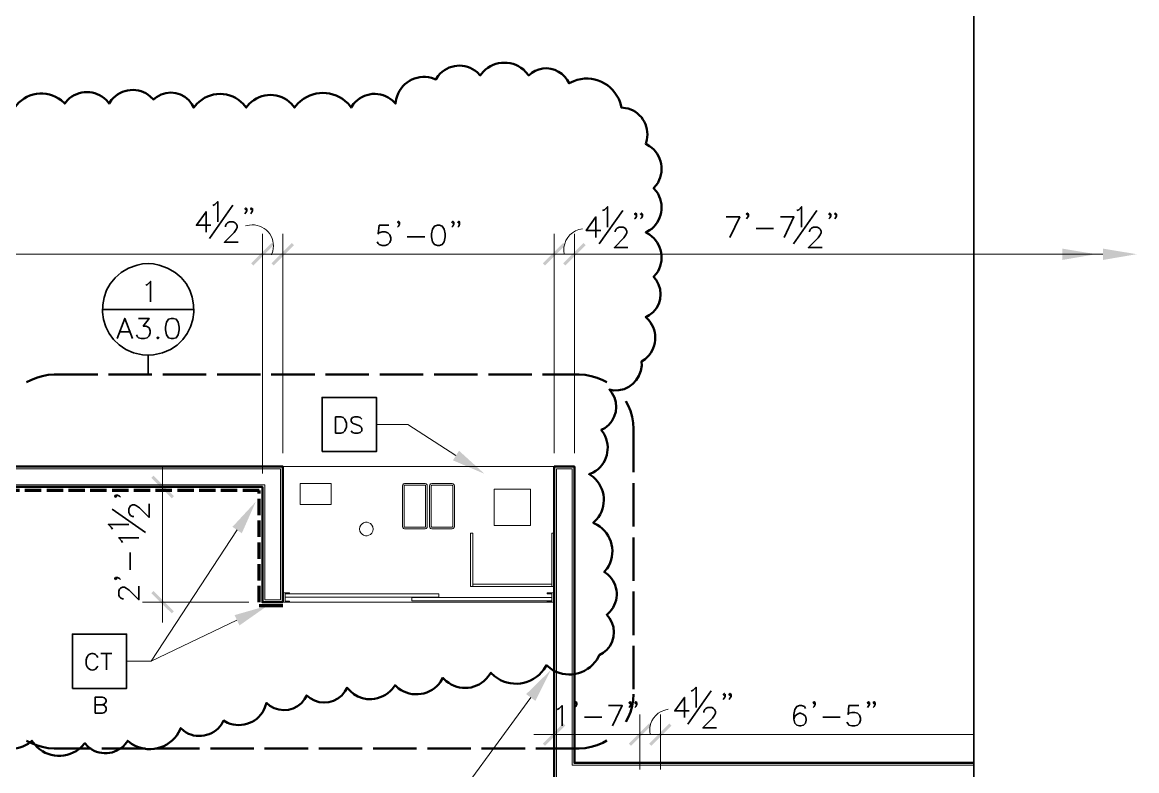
# Model space of a CAD drawing. Header units: inches. Extents: x 5 to 516, y -193 to 129.
# Drawn here: x 108.61 to 129.15, y 44.61 to 58.4 of the extents above; entities that cross this region are included whole.
import ezdxf

# ---------------------------------------------------------------- set-up
doc = ezdxf.new("R2010")
doc.units = ezdxf.units.IN
doc.header["$MEASUREMENT"] = 0
doc.linetypes.add('PDF_IMPORT', pattern=[1, 0.8, -0.2])
doc.layers.add('PDF_Geometry', color=7, linetype='Continuous')
doc.layers.add('PDF_Solid Fills', color=7, linetype='Continuous')

msp = doc.modelspace()

# ---------------------------------------------------------------- hatches: boundary and pattern name
at = {"layer": 'PDF_Solid Fills', "transparency": 33554559}
for points in [[(112.8703067, 53.9176713), (113.2436402, 54.2943378), (113.2036402, 54.3343378), (113.2036384, 54.3343362), (112.8303051, 53.9576695), (112.8703051, 53.9176695)], [(113.257178, 53.9344242), (113.2436402, 53.9176695), (113.6203069, 54.2943362), (113.5803051, 54.3343378), (113.2436384, 53.9210045)], [(118.6199088, 54.2939411), (118.6203073, 54.2943361), (118.5803055, 54.3343378), (118.5799088, 54.3338468), (118.2436406, 53.9210027), (118.2571487, 53.9343913), (118.2436388, 53.9176711)], [(118.9536389, 54.3343362), (118.5803055, 53.9576695), (118.6203055, 53.9176695), (118.9936389, 54.2943362)], [(118.2036388, 45.1043347), (118.2436388, 45.0643346), (118.2436406, 45.0643363), (118.6203073, 45.4376696), (118.5803073, 45.4776696), (118.5803055, 45.477668)], [(119.8269739, 45.0643364), (120.203639, 45.437668), (120.163639, 45.477668), (119.7869739, 45.1043364)], [(120.163639, 45.1043364), (120.2036406, 45.0643346), (120.2036542, 45.0643515), (120.5769724, 45.4376696), (120.5369723, 45.4776698)]]:
    msp.add_hatch(color=256, dxfattribs=at).paths.add_polyline_path(points)

# ---------------------------------------------------------------- linework, layer by layer
at = {"layer": 'PDF_Geometry', "lineweight": 35}
for points in [[(126.1469734, 94.4243391), (126.1469734, 62.3443365), (126.9303068, 62.104336), (125.4369734, 61.871002), (126.1469734, 61.6876693), (126.1469734, 29.3210014)], [(112.1236382, 55.0276685), (112.1569715, 55.0443352), (112.2136382, 55.0976685), (112.2136382, 54.7243351)], [(111.9969733, 54.5343365), (111.9969733, 54.9110032), (111.8203066, 54.6610032), (112.0869733, 54.6610032)], [(112.0603041, 54.4176695), (112.4903041, 55.0310029)], [(112.7469734, 54.9643377), (112.7303067, 54.9476711), (112.71364, 54.9643377), (112.7303067, 54.9810044), (112.7469734, 54.9643377), (112.7469734, 54.9276711), (112.7303067, 54.8943377), (112.71364, 54.8743377)], [(112.8536391, 54.9643377), (112.8369724, 54.9476711), (112.8203057, 54.9643377), (112.8369724, 54.9810044), (112.8536391, 54.9643377), (112.8536391, 54.9276711), (112.8369724, 54.8943377), (112.8203057, 54.8743377)], [(119.243639, 54.3210034), (119.6769723, 54.9343368)], [(119.3069714, 54.9310024), (119.3436381, 54.947669), (119.3969714, 55.0010024), (119.3969714, 54.627669)], [(119.9336398, 54.8676716), (119.9169731, 54.8510049), (119.8969731, 54.8676716), (119.9169731, 54.8843383), (119.9336398, 54.8676716), (119.9336398, 54.8310049), (119.9169731, 54.7976716), (119.8969731, 54.7776716)], [(120.0403055, 54.8676716), (120.0236388, 54.8510049), (120.0036388, 54.8676716), (120.0236388, 54.8843383), (120.0403055, 54.8676716), (120.0403055, 54.8310049), (120.0236388, 54.7976716), (120.0036388, 54.7776716)], [(121.9936392, 54.8676716), (121.9736392, 54.8510049), (121.9569725, 54.8676716), (121.9736392, 54.8843383), (121.9936392, 54.8676716), (121.9936392, 54.8310049), (121.9736392, 54.7976716), (121.9569725, 54.7776716)], [(122.8236394, 54.3210034), (123.2536394, 54.9343368)], [(122.8869719, 54.9310024), (122.9203052, 54.947669), (122.9736385, 55.0010024), (122.9736385, 54.627669)], [(123.510307, 54.8676716), (123.4936403, 54.8510049), (123.4736403, 54.8676716), (123.4936403, 54.8843383), (123.510307, 54.8676716), (123.510307, 54.8310049), (123.4936403, 54.7976716), (123.4736403, 54.7776716)], [(123.6169727, 54.8676716), (123.6003061, 54.8510049), (123.5836394, 54.8676716), (123.6003061, 54.8843383), (123.6169727, 54.8676716), (123.6169727, 54.8310049), (123.6003061, 54.7976716), (123.5836394, 54.7776716)], [(112.353639, 54.6343376), (112.353639, 54.6510043), (112.373639, 54.6876709), (112.3903057, 54.7043376), (112.4269724, 54.7243376), (112.4969724, 54.7243376), (112.5336391, 54.7043376), (112.5503057, 54.6876709), (112.5703057, 54.6510043), (112.5703057, 54.6176709), (112.5503057, 54.5810042), (112.5169724, 54.5276709), (112.3369724, 54.3476709), (112.5869724, 54.3476709)], [(115.3669721, 54.6610032), (115.1903054, 54.6610032), (115.1703054, 54.5010032), (115.1903054, 54.5210032), (115.2436387, 54.5376698), (115.2969721, 54.5376698), (115.3503054, 54.5210032), (115.3869721, 54.4843365), (115.4036387, 54.4310031), (115.4036387, 54.3943365), (115.3869721, 54.3410031), (115.3503054, 54.3043365), (115.2969721, 54.2876698), (115.2436387, 54.2876698), (115.1903054, 54.3043365), (115.1703054, 54.3243365), (115.1536387, 54.3576698)], [(115.5636409, 54.7176709), (115.5469743, 54.6976709), (115.5269743, 54.7176709), (115.5469743, 54.7343376), (115.5636409, 54.7176709), (115.5636409, 54.6810043), (115.5469743, 54.6443376), (115.5269743, 54.6276709)], [(116.563641, 54.7176709), (116.5469743, 54.6976709), (116.5269743, 54.7176709), (116.5469743, 54.7343376), (116.563641, 54.7176709), (116.563641, 54.6810043), (116.5469743, 54.6443376), (116.5269743, 54.6276709)], [(116.6703067, 54.7176709), (116.6536401, 54.6976709), (116.6369734, 54.7176709), (116.6536401, 54.7343376), (116.6703067, 54.7176709), (116.6703067, 54.6810043), (116.6536401, 54.6443376), (116.6369734, 54.6276709)], [(119.1836397, 54.4376704), (119.1836397, 54.8143371), (119.0036397, 54.564337), (119.2736397, 54.564337)], [(121.6536394, 54.4376687), (121.8336395, 54.8143354), (121.5836394, 54.8143354)], [(122.6536395, 54.4376687), (122.8336395, 54.8143354), (122.5836395, 54.8143354)], [(115.7069718, 54.4476717), (116.0269719, 54.4476717)], [(119.5403055, 54.5376715), (119.5403055, 54.5543381), (119.5569721, 54.5910048), (119.5769721, 54.6076715), (119.6136388, 54.6276715), (119.6836388, 54.6276715), (119.7203055, 54.6076715), (119.7369721, 54.5910048), (119.7536388, 54.5543381), (119.7536388, 54.5210048), (119.7369721, 54.4843381), (119.7003055, 54.4310048), (119.5236388, 54.2510048), (119.7736388, 54.2510048)], [(122.1369718, 54.6010056), (122.4569718, 54.6010056)], [(123.1169727, 54.5376715), (123.1169727, 54.5543381), (123.1369727, 54.5910048), (123.1536394, 54.6076715), (123.190306, 54.6276715), (123.260306, 54.6276715), (123.2969727, 54.6076715), (123.3136394, 54.5910048), (123.3336394, 54.5543381), (123.3336394, 54.5210048), (123.3136394, 54.4843381), (123.2769727, 54.4310048), (123.100306, 54.2510048), (123.350306, 54.2510048)], [(111.1303059, 53.9276714), (111.0303059, 53.9476714), (110.9303059, 53.9543381), (110.8269725, 53.9476714), (110.7269725, 53.9276714)], [(110.8869709, 53.5543374), (110.9203042, 53.571004), (110.9736376, 53.6243374), (110.9736376, 53.251004)], [(111.7736389, 53.1076719), (110.086972, 53.1076719)], [(110.3569721, 52.5710033), (110.5003054, 52.9443366), (110.6436388, 52.5710033)], [(110.7503064, 52.944335), (110.9469731, 52.944335), (110.8403064, 52.8010017), (110.8936397, 52.8010017), (110.9303064, 52.784335), (110.9469731, 52.7676683), (110.9669731, 52.714335), (110.9669731, 52.6776683), (110.9469731, 52.624335), (110.9136397, 52.5876683), (110.8569731, 52.5710016), (110.8036397, 52.5710016), (110.7503064, 52.5876683), (110.7336397, 52.604335), (110.7169731, 52.6410016)], [(110.4136398, 52.694335), (110.5903065, 52.694335)], [(110.8269725, 52.2710047), (110.9303059, 52.2643379), (111.0303059, 52.2710047)], [(110.9303059, 51.9076697), (110.9303059, 52.2643364)], [(114.8703052, 51.0843359), (114.8403052, 51.1143359), (114.7969719, 51.1276693), (114.7403052, 51.1276693), (114.6969719, 51.1143359), (114.6703052, 51.0843359), (114.6703052, 51.0576693), (114.6836385, 51.0276693), (114.6969719, 51.0143359), (114.7269719, 51.0010026), (114.8136386, 50.9710026), (114.8403052, 50.9576693), (114.8536386, 50.9410026), (114.8703052, 50.9143359), (114.8703052, 50.8710026), (114.8403052, 50.8410026), (114.7969719, 50.8276693), (114.7403052, 50.8276693), (114.6969719, 50.8410026), (114.6703052, 50.8710026)], [(110.3303065, 49.7910043), (110.3503065, 49.7743376), (110.3303065, 49.7576709), (110.3136398, 49.7743376), (110.3303065, 49.7910043), (110.3669732, 49.7910043), (110.4036398, 49.7743376), (110.4203065, 49.7576709)], [(110.3303065, 49.6843385), (110.3503065, 49.6676719), (110.3303065, 49.6476719), (110.3136398, 49.6676719), (110.3303065, 49.6843385), (110.3669732, 49.6843385), (110.4036398, 49.6676719), (110.4203065, 49.6476719)], [(110.6636399, 49.2910042), (110.6436399, 49.2910042), (110.6069732, 49.3110042), (110.5903065, 49.3276709), (110.5736398, 49.3643376), (110.5736398, 49.4343376), (110.5903065, 49.4710042), (110.6069732, 49.4876709), (110.6436399, 49.5076709), (110.6803065, 49.5076709), (110.7169732, 49.4876709), (110.7703065, 49.4543376), (110.9469732, 49.2743376), (110.9469732, 49.5243376)], [(110.8803045, 48.9976692), (110.2669711, 49.4276693)], [(110.2703055, 49.0610034), (110.2503055, 49.0943367), (110.1969722, 49.1476701), (110.5736389, 49.1476701)], [(110.4569714, 48.8110034), (110.4403047, 48.8443367), (110.3869714, 48.8976701), (110.7603048, 48.8976701)], [(110.6003057, 48.3110033), (110.6003057, 48.6310034)], [(110.3303065, 48.167669), (110.3503065, 48.147669), (110.3303065, 48.1310024), (110.3136398, 48.147669), (110.3303065, 48.167669), (110.3669732, 48.167669), (110.4036398, 48.147669), (110.4203065, 48.1310024)], [(110.4736374, 47.7743381), (110.4569707, 47.7743381), (110.4203041, 47.7910048), (110.4036374, 47.8110048), (110.3869707, 47.8443381), (110.3869707, 47.9176715), (110.4036374, 47.9543381), (110.4203041, 47.9710048), (110.4569707, 47.9876715), (110.4936374, 47.9876715), (110.5269707, 47.9710048), (110.5803041, 47.9343381), (110.7603041, 47.7576715), (110.7603041, 48.0076715)], [(109.8003063, 46.6910047), (109.786973, 46.6476714), (109.786973, 46.5776714)], [(110.0003063, 46.6910047), (109.986973, 46.7210047), (109.9603063, 46.7476714)], [(110.0603039, 46.7643351), (110.2603039, 46.7643351)], [(110.1603066, 46.7643351), (110.1603066, 46.464335)], [(109.9603063, 46.4776713), (109.986973, 46.5076714), (110.0003063, 46.534338)], [(120.8769721, 45.464337), (121.3069721, 46.0776704)], [(120.9403063, 46.0743359), (120.9769729, 46.0910026), (121.0303063, 46.144336), (121.0303063, 45.7710026)], [(121.5669729, 46.0110018), (121.5469729, 45.9943351), (121.5303062, 46.0110018), (121.5469729, 46.0310018), (121.5669729, 46.0110018), (121.5669729, 45.9743351), (121.5469729, 45.9410018), (121.5303062, 45.9210018)], [(121.6736403, 46.0110018), (121.6536403, 45.9943351), (121.6369737, 46.0110018), (121.6536403, 46.0310018), (121.6736403, 46.0110018), (121.6736403, 45.9743351), (121.6536403, 45.9410018), (121.6369737, 45.9210018)], [(109.9536382, 45.6643356), (109.9536382, 45.9643357), (110.0836382, 45.9643357), (110.1269715, 45.9510023), (110.1403049, 45.937669), (110.1536382, 45.907669), (110.1536382, 45.8810023), (110.1403049, 45.8510023), (110.1269715, 45.837669), (110.0836382, 45.8210023), (109.9536382, 45.8210023)], [(110.0836397, 45.8210027), (110.126973, 45.8076694), (110.1403063, 45.7943361), (110.1536397, 45.7643361), (110.1536397, 45.7210027), (110.1403063, 45.6943361), (110.126973, 45.6810027), (110.0836397, 45.6643361), (109.9536397, 45.6643361)], [(118.4703048, 45.7343362), (118.5069715, 45.7510029), (118.5603048, 45.8076695), (118.5603048, 45.4310028)], [(118.8303072, 45.8610011), (118.8103072, 45.8410011), (118.7936405, 45.8610011), (118.8103072, 45.8776678), (118.8303072, 45.8610011), (118.8303072, 45.8243344), (118.8103072, 45.7876678), (118.7936405, 45.7710011)], [(119.4903058, 45.4310016), (119.6669725, 45.8076683), (119.4169725, 45.8076683)], [(119.8303073, 45.8610011), (119.8103073, 45.8410011), (119.7936406, 45.8610011), (119.8103073, 45.8776678), (119.8303073, 45.8610011), (119.8303073, 45.8243344), (119.8103073, 45.7876678), (119.7936406, 45.7710011)], [(119.936973, 45.8610011), (119.916973, 45.8410011), (119.9003063, 45.8610011), (119.916973, 45.8776678), (119.936973, 45.8610011), (119.936973, 45.8243344), (119.916973, 45.7876678), (119.9003063, 45.7710011)], [(120.8169728, 45.5843373), (120.8169728, 45.9576706), (120.6369728, 45.7076706), (120.9036395, 45.7076706)], [(123.0436389, 45.7510022), (123.0269723, 45.7876689), (122.9736389, 45.8076689), (122.9369723, 45.8076689), (122.8836389, 45.7876689), (122.8469723, 45.7343355), (122.8303056, 45.6443355), (122.8303056, 45.5576688), (122.8469723, 45.4843355), (122.8836389, 45.4476688), (122.9369723, 45.4310022), (122.9536389, 45.4310022), (123.0069723, 45.4476688), (123.0436389, 45.4843355), (123.0603056, 45.5376688), (123.0603056, 45.5576688), (123.0436389, 45.6110022), (123.0069723, 45.6443355), (122.9536389, 45.6643355), (122.9369723, 45.6643355), (122.8836389, 45.6443355), (122.8469723, 45.6110022), (122.8303056, 45.5576688)], [(123.2236384, 45.8610011), (123.2036384, 45.8410011), (123.1869717, 45.8610011), (123.2036384, 45.8776678), (123.2236384, 45.8610011), (123.2236384, 45.8243344), (123.2036384, 45.7876678), (123.1869717, 45.7710011)], [(124.026973, 45.8076699), (123.846973, 45.8076699), (123.8303064, 45.6443366), (123.846973, 45.6643366), (123.9003064, 45.6810033), (123.9536397, 45.6810033), (124.006973, 45.6643366), (124.0436397, 45.6276699), (124.0603064, 45.5743366), (124.0603064, 45.5376699), (124.0436397, 45.4843366), (124.006973, 45.4476699), (123.9536397, 45.4310032), (123.9003064, 45.4310032), (123.846973, 45.4476699), (123.8303064, 45.4676699), (123.8103064, 45.5010032)], [(124.2236385, 45.8610011), (124.2036385, 45.8410011), (124.1869718, 45.8610011), (124.2036385, 45.8776678), (124.2236385, 45.8610011), (124.2236385, 45.8243344), (124.2036385, 45.7876678), (124.1869718, 45.7710011)], [(124.3303076, 45.8610011), (124.3103076, 45.8410011), (124.2936409, 45.8610011), (124.3103076, 45.8776678), (124.3303076, 45.8610011), (124.3303076, 45.8243344), (124.3103076, 45.7876678), (124.2936409, 45.7710011)], [(121.1736403, 45.6810016), (121.1736403, 45.6976683), (121.190307, 45.734335), (121.210307, 45.7510016), (121.2436403, 45.7710016), (121.3169736, 45.7710016), (121.350307, 45.7510016), (121.370307, 45.734335), (121.3869736, 45.6976683), (121.3869736, 45.664335), (121.370307, 45.6276683), (121.3336403, 45.574335), (121.1536403, 45.3943349), (121.4036403, 45.3943349)], [(118.9703049, 45.5910019), (119.2936382, 45.5910019)], [(123.3636395, 45.5910019), (123.6869729, 45.5910019)]]:
    msp.add_lwpolyline(points, dxfattribs=at)
at = {"layer": 'PDF_Geometry', "lineweight": 50}
for points in [[(118.1336349, 57.5343393), (118.0636343, 57.5076729), (118.0003036, 57.4710061), (117.9436358, 57.4243396), (117.8869681, 57.4910061)], [(116.276969, 57.4176723), (116.2336341, 57.3510058), (116.1536339, 57.3776723)], [(117.1069692, 57.4910061), (117.0503015, 57.4243396), (116.9936337, 57.4810056)], [(118.773636, 57.3176722), (118.6869695, 57.2776721), (118.6503009, 57.3410062)], [(110.2569676, 56.971006), (110.2103012, 56.9043395), (110.1603015, 56.9676728)], [(111.0869679, 57.0243389), (111.0269686, 56.9776724), (110.9703009, 57.0343393)], [(113.6903023, 56.9043395), (113.6303013, 56.8310057), (113.5736336, 56.8976722)], [(119.7303011, 56.8210062), (119.6536342, 56.8310057), (119.6303018, 56.9243395)], [(120.1569674, 52.9110056), (120.1003031, 52.967672), (120.1636372, 53.0010053)], [(120.0269693, 52.0743386), (120.0236361, 52.1510055), (120.0903035, 52.1943387)], [(109.2003049, 51.9076697), (109.0869716, 51.9010031), (108.9769716, 51.8810031), (108.8703049, 51.8510031), (108.7669715, 51.8076697), (108.6903049, 51.7676697)], [(119.3836384, 51.767672), (119.310305, 51.807672), (119.2069717, 51.8510054), (119.0969717, 51.8810054), (118.9869717, 51.9010054), (118.8769717, 51.9076721)], [(119.4769679, 51.5710053), (119.4303031, 51.6310054), (119.5069701, 51.6176722)], [(119.876972, 50.9076697), (119.8703054, 51.021003), (119.8503054, 51.131003), (119.8203054, 51.2376697), (119.776972, 51.341003), (119.7336387, 51.4176697)], [(119.3269673, 50.8210052), (119.2803025, 50.8876722), (119.3469698, 50.9210054)], [(86.2869662, 49.8376708), (86.2869662, 50.2110042), (113.413635, 50.2110042), (113.413635, 47.711004)], [(118.4136405, 45.7610018), (118.4136405, 50.211002)], [(119.1303018, 50.0210053), (119.056968, 50.0710052), (119.133635, 50.1043386)], [(86.2869662, 49.837669), (113.0369684, 49.837669), (113.0369684, 47.7110023), (113.413635, 47.7110023)], [(119.4336364, 47.4176717), (119.383635, 47.481005), (119.4403028, 47.5343384)], [(119.2036355, 46.6576716), (119.2436339, 46.7376716), (119.3136344, 46.7776716)], [(114.5569676, 46.0643383), (114.5969694, 46.1343383), (114.656967, 46.0710049), (114.7236343, 46.0176716), (114.7969681, 45.9743382), (114.8803014, 45.9443382), (114.9636348, 45.9276715), (115.0503013, 45.9276715)], [(119.7369726, 45.5076686), (119.7769726, 45.5843352), (119.820306, 45.6876686), (119.850306, 45.7943352), (119.870306, 45.9076686), (119.8769726, 46.0176686)], [(113.0836365, 45.7743383), (113.1103021, 45.8543382), (113.1736363, 45.8043382)], [(113.813634, 45.9243382), (113.8536358, 45.9943382), (113.9169699, 45.9443382)], [(112.2803019, 45.4610049), (112.3203003, 45.5310049), (112.393634, 45.4910049)], [(108.6903053, 45.1576692), (108.7669719, 45.1176692), (108.8703053, 45.0743359), (108.976972, 45.0443359), (109.086972, 45.0243359), (109.2003053, 45.0176692)], [(108.7169675, 45.1043382), (108.786968, 45.1576715), (108.8403009, 45.0876714)], [(118.8769719, 45.0176715), (118.986972, 45.0243382), (119.096972, 45.0443382), (119.206972, 45.0743382), (119.3103053, 45.1176715), (119.386972, 45.1610048)]]:
    msp.add_lwpolyline(points, dxfattribs=at)
for points in [[(109.4436351, 56.9676728), (109.3936355, 56.9043395), (109.3269681, 56.9643387, 0.4313286268), (108.4703007, 56.8310057), (108.4269674, 56.7576728), (108.3603017, 56.8143389)], [(112.7936347, 56.8976722), (112.736967, 56.8310057), (112.6836358, 56.8976722, 0.4292800091), (111.8269683, 56.8976722), (111.7703023, 56.8310057), (111.7369686, 56.8943391)], [(115.5003034, 56.9876729), (115.4903004, 56.9043395), (115.433636, 56.9610056, 0.4230418291), (114.7169679, 56.8976722), (114.6703032, 56.8310057), (114.6136354, 56.9043395)], [(120.2936353, 53.6543388), (120.2469705, 53.7110057), (120.3003017, 53.7710054, 0.4195171241), (120.1703036, 54.4876727), (120.1003031, 54.5276719), (120.1703036, 54.5676719, 0.4219842083), (120.3003017, 55.2810059), (120.2469705, 55.3443393), (120.3003017, 55.4076726, 0.4218777535), (120.1703036, 56.1210058), (120.1003031, 56.1610058), (120.1203023, 56.2376728)], [(119.400301, 48.2243384), (119.3369702, 48.271005), (119.3903014, 48.3343385, 0.4298290586), (119.2069687, 49.1410052), (119.133635, 49.1776719), (119.1936359, 49.2376718)], [(117.196969, 46.3410049), (117.2469703, 46.4110049), (117.3136343, 46.3476716, 0.4283487252), (118.2203014, 46.471005), (118.2703028, 46.551005), (118.3369701, 46.4943383)], [(115.4303028, 46.1110049), (115.4803008, 46.1810049), (115.5469682, 46.121005, 0.4178403871), (116.3203006, 46.2443383), (116.3636356, 46.3176716), (116.4236365, 46.2576716)], [(109.7036348, 45.0443382), (109.763634, 45.1110048), (109.8169686, 45.0543382, 0.4213259945), (110.5069677, 45.0943382), (110.5536342, 45.1576715), (110.6236347, 45.1043382, 0.4302167252), (111.4903018, 45.3076715), (111.5303018, 45.3910048), (111.5903011, 45.3410049)]]:
    msp.add_lwpolyline(points, format="xyb", dxfattribs=at)
at = {"layer": 'PDF_Geometry', "lineweight": 15}
msp.add_lwpolyline([(113.2036384, 54.1176716), (113.2269718, 54.1843382, 0.5391407761), (112.7969717, 54.6643383), (112.7269717, 54.6476716)], format="xyb", dxfattribs=at)
at = {"layer": 'PDF_Geometry', "lineweight": 35}
for points in [[(116.2603064, 54.6610032), (116.2069731, 54.6443365), (116.1703064, 54.5910032), (116.1536397, 54.5010032), (116.1536397, 54.4476698), (116.1703064, 54.3576698), (116.2069731, 54.3043365), (116.2603064, 54.2876698), (116.2969731, 54.2876698), (116.3503064, 54.3043365), (116.3869731, 54.3576698), (116.4036398, 54.4476698), (116.4036398, 54.5010032), (116.3869731, 54.5910032), (116.3503064, 54.6443365), (116.2969731, 54.6610032)], [(111.3569722, 52.944335), (111.3036388, 52.9276683), (111.2703055, 52.874335), (111.2503055, 52.784335), (111.2503055, 52.7310017), (111.2703055, 52.6410016), (111.3036388, 52.5876683), (111.3569722, 52.5710016), (111.3936388, 52.5710016), (111.4469722, 52.5876683), (111.4836388, 52.6410016), (111.5003055, 52.7310017), (111.5003055, 52.784335), (111.4836388, 52.874335), (111.4469722, 52.9276683), (111.3936388, 52.944335)], [(111.1069721, 52.6043353), (111.0903055, 52.5876686), (111.1069721, 52.5710019), (111.1269721, 52.5876686)], [(114.1369712, 50.4876698), (114.1369712, 51.4876699), (115.1369712, 51.4876699), (115.1369712, 50.4876698)], [(114.383638, 50.8276695), (114.383638, 51.1276696), (114.483638, 51.1276696), (114.5269713, 51.1143362), (114.553638, 51.0843362), (114.5703047, 51.0576695), (114.583638, 51.0143362), (114.583638, 50.9410029), (114.5703047, 50.9010029), (114.553638, 50.8710029), (114.5269713, 50.8410029), (114.483638, 50.8276695)], [(109.5336383, 46.1243373), (109.5336383, 47.1243374), (110.5336384, 47.1243374), (110.5336384, 46.1243373)]]:
    msp.add_lwpolyline(points, close=True, dxfattribs=at)
at = {"layer": 'PDF_Geometry', "lineweight": 15}
for points in [[(113.0369717, 54.5010029), (113.0369717, 50.0876691)], [(113.4136401, 54.5010046), (113.4136401, 50.4610042)], [(118.4136405, 54.5010046), (118.4136405, 50.4610042)], [(118.7869722, 54.5010046), (118.7869722, 50.4610042)], [(113.4136401, 47.711004), (113.4136401, 50.2110042), (118.4136405, 50.2110042), (118.4136405, 47.711004)], [(113.7303074, 49.9010021), (113.7303074, 49.5110021), (114.3003075, 49.5110021), (114.3003075, 49.9010021)], [(116.0336388, 49.0676698), (116.0536388, 49.0710031), (116.0703055, 49.0876698), (116.0736388, 49.1076698), (116.0736388, 49.8576699), (116.0703055, 49.8776699), (116.0536388, 49.8943365), (116.0336388, 49.9010032), (115.6569721, 49.9010032), (115.6369721, 49.8943365), (115.6236388, 49.8776699), (115.6169721, 49.8576699), (115.6169721, 49.1076698), (115.6236388, 49.0876698), (115.6369721, 49.0710031), (115.6569721, 49.0676698)], [(116.0336388, 49.0976686), (116.0403055, 49.1010019), (116.0436388, 49.1076686), (116.0436388, 49.8576686), (116.0403055, 49.8643353), (116.0336388, 49.8676686), (115.6569721, 49.8676686), (115.6503054, 49.8643353), (115.6469721, 49.8576686), (115.6469721, 49.1076686), (115.6503054, 49.1010019), (115.6569721, 49.0976686)], [(116.5336388, 49.0676698), (116.5536388, 49.0710031), (116.5703055, 49.0876698), (116.5736388, 49.1076698), (116.5736388, 49.8576699), (116.5703055, 49.8776699), (116.5536388, 49.8943365), (116.5336388, 49.9010032), (116.1569721, 49.9010032), (116.1369721, 49.8943365), (116.1236388, 49.8776699), (116.1169721, 49.8576699), (116.1169721, 49.1076698), (116.1236388, 49.0876698), (116.1369721, 49.0710031), (116.1569721, 49.0676698)], [(116.5336388, 49.0976686), (116.5403055, 49.1010019), (116.5436388, 49.1076686), (116.5436388, 49.8576686), (116.5403055, 49.8643353), (116.5336388, 49.8676686), (116.1569721, 49.8676686), (116.1503055, 49.8643353), (116.1469721, 49.8576686), (116.1469721, 49.1076686), (116.1503055, 49.1010019), (116.1569721, 49.0976686)], [(117.3103045, 49.7943375), (117.3103045, 49.1276707), (117.9769712, 49.1276707), (117.9769712, 49.7943375)], [(113.4136401, 47.7443359), (113.4136401, 47.8876693), (113.5369734, 47.8876693), (113.5369734, 47.8676693), (113.4536401, 47.8676693), (113.4536401, 47.7310026), (113.5369734, 47.7310026), (113.5369734, 47.7110026), (113.4136401, 47.7110026)], [(113.4536384, 47.8676702), (113.4536384, 47.8043369), (116.286972, 47.8043369), (116.286972, 47.8676702)], [(118.4136405, 47.7443359), (118.4136405, 47.8876693), (118.2869738, 47.8876693), (118.2869738, 47.8676693), (118.3703071, 47.8676693), (118.3703071, 47.7310026), (118.2869738, 47.7310026), (118.2869738, 47.7110026), (118.4136405, 47.7110026)], [(115.786972, 47.8010029), (115.786972, 47.7376696), (118.3703055, 47.7376696), (118.3703055, 47.8010029)], [(119.993639, 45.6443371), (119.993639, 44.6276704)], [(120.3703057, 45.6443371), (120.3703057, 44.6276704)]]:
    msp.add_lwpolyline(points, close=True, dxfattribs=at)
for points in [[(118.9336397, 54.5943358), (118.8703064, 54.5810025)], [(113.4136384, 54.1276711), (113.0369717, 54.1276711), (86.2869696, 54.1276711)], [(113.4136401, 54.1276711), (118.4136405, 54.1276711), (118.7869738, 54.1276711)], [(118.5903063, 54.1910025), (118.6003063, 54.1276691)], [(118.7869722, 54.1276711), (126.1436394, 54.1276711)], [(128.5269734, 54.1276711), (126.1469732, 54.1276711)], [(127.7769733, 54.1276711), (126.3969732, 54.1276711)], [(116.6036394, 50.414336), (115.7169726, 50.9876694), (115.1369726, 50.9876694)], [(111.1969719, 50.2110042), (111.1969719, 47.711004), (111.1969719, 47.3376706)], [(112.7869717, 49.837669), (110.8236382, 49.837669)], [(114.8336403, 49.1010034), (114.8269737, 49.0610034), (114.8336403, 49.0210034)], [(115.0536403, 48.9876701), (115.070307, 49.0210034), (115.0769737, 49.0610034), (115.070307, 49.1010034), (115.0536403, 49.1343367)], [(112.5703071, 49.0443374), (110.9836403, 46.6243372), (110.5336402, 46.6243372)], [(116.9136404, 48.9843365), (116.870307, 48.9843365), (116.870307, 48.0043364)], [(116.9136404, 48.0043356), (116.9136404, 48.9843356)], [(118.4136388, 48.9843365), (118.3703055, 48.9843365), (118.3703055, 48.0043364), (118.4136388, 48.0043364)], [(116.8703054, 48.0043356), (116.9136387, 48.0043356)], [(116.8903046, 48.0043356), (118.3703046, 48.0043356)], [(116.9136404, 48.0443373), (118.3703071, 48.0443373)], [(112.7869717, 47.711004), (110.8236382, 47.711004)], [(112.5669705, 47.3810038), (110.983637, 46.6243371), (110.5336371, 46.6243371)], [(117.9803078, 45.9543374), (116.1969744, 43.5110039), (115.743641, 43.5110039)], [(118.4136405, 44.6276704), (118.4136405, 45.6443371)], [(120.51364, 45.7376694), (120.4503066, 45.7243361)], [(118.4136405, 45.2710013), (118.0369738, 45.2710013)], [(126.1436394, 45.2710013), (120.3703057, 45.2710013), (118.4136388, 45.2710013)], [(119.993639, 45.2710013), (120.3703057, 45.2710013)], [(120.1736399, 45.334336), (120.1836399, 45.2710027)]]:
    msp.add_lwpolyline(points, dxfattribs=at)
at = {"layer": 'PDF_Geometry', "linetype": 'PDF_IMPORT', "lineweight": 50, "ltscale": 1}
for points in [[(109.2003049, 51.9076697), (118.8769722, 51.9076697)], [(119.876972, 50.9076697), (119.876972, 46.0176704)], [(118.8769719, 45.0176715), (109.2003048, 45.0176715)]]:
    msp.add_lwpolyline(points, dxfattribs=at)
at = {"layer": 'PDF_Geometry', "lineweight": 9}
msp.add_lwpolyline([(113.3703051, 50.1710024), (113.3703051, 47.7543355), (113.0803051, 47.7543355), (113.0803051, 49.877669), (86.3303029, 49.877669), (86.3303029, 50.1710024)], close=True, dxfattribs=at)
at = {"layer": 'PDF_Geometry', "linetype": 'PDF_IMPORT', "lineweight": 15, "ltscale": 0.5}
for points in [[(113.4136401, 50.2110042), (118.4136405, 50.2110042)], [(113.4136401, 47.711004), (118.4136405, 47.711004)]]:
    msp.add_lwpolyline(points, dxfattribs=at)
at = {"layer": 'PDF_Geometry', "lineweight": 50}
for points in [[(118.7869731, 50.2110042), (118.4136396, 50.2110042), (118.4136396, 44.3776704), (119.9936399, 44.3776704), (119.9936399, 44.0510037), (120.3703065, 44.0510037), (120.3703065, 44.3776704), (126.1436402, 44.3776704), (120.3703065, 44.3776704), (120.3703065, 44.0510037), (119.9936399, 44.0510037), (119.9936399, 44.3776704), (118.4136396, 44.3776704), (118.4136396, 50.2110042)], [(126.1436394, 44.7510038), (118.7869722, 44.7510038), (118.7869722, 50.2110042), (118.7869722, 44.7510038)]]:
    msp.add_lwpolyline(points, close=True, dxfattribs=at)
at = {"layer": 'PDF_Geometry', "lineweight": 9}
msp.add_lwpolyline([(126.1436402, 44.4176687), (120.3269732, 44.4176687), (120.3269732, 44.051002), (120.0369732, 44.051002), (120.0369732, 44.4176687), (118.4536397, 44.4176687), (118.4536397, 50.1710024), (118.746973, 50.1710024), (118.746973, 44.7110021), (126.1436402, 44.7110021)], dxfattribs=at)
at = {"layer": 'PDF_Geometry', "linetype": 'PDF_IMPORT', "lineweight": 70, "ltscale": 0.376667}
msp.add_lwpolyline([(112.9736376, 47.711004), (112.9736376, 49.7743383), (86.2869738, 49.7743383)], dxfattribs=at)
at = {"layer": 'PDF_Geometry', "lineweight": 70}
msp.add_lwpolyline([(113.4136401, 47.6476698), (112.97364, 47.6476698)], dxfattribs=at)
at = {"layer": 'PDF_Geometry', "lineweight": 50}
for points in [[(116.9936337, 57.4810056), (116.7754127, 57.666728), (116.4605797, 57.6365063), (116.276969, 57.4176723)], [(117.8869681, 57.4910061), (117.6766918, 57.7115057), (117.3150788, 57.7153951), (117.1069692, 57.4910061)], [(118.6503009, 57.3410062), (118.5552454, 57.504839), (118.3153027, 57.598506), (118.1336349, 57.5343393)], [(116.1536339, 57.3776723), (115.8620791, 57.4571722), (115.574356, 57.2763946), (115.5003034, 56.9876729)], [(119.6303018, 56.9243395), (119.5003579, 57.277728), (119.1253579, 57.4569502), (118.773636, 57.3176722)], [(110.1603015, 56.9676728), (109.9563017, 57.1663389), (109.6474689, 57.1677283), (109.4436351, 56.9676728)], [(110.9703009, 57.0343393), (110.7731912, 57.2233389), (110.4207454, 57.1852835), (110.2569676, 56.971006)], [(111.7369686, 56.8943391), (111.5968573, 57.1127839), (111.2988023, 57.1763944), (111.0869679, 57.0243389)], [(113.5736336, 56.8976722), (113.359468, 57.1189501), (113.0105808, 57.1156169), (112.7936347, 56.8976722)], [(114.6136354, 56.9043395), (114.3538562, 57.1651173), (113.9491897, 57.1689506), (113.6903023, 56.9043395)], [(120.1203023, 56.2376728), (120.181412, 56.5017278), (119.9993577, 56.7783943), (119.7303011, 56.8210062)], [(120.1636372, 53.0010053), (120.3850796, 53.1468942), (120.4389126, 53.434839), (120.2936353, 53.6543388)], [(120.0903035, 52.1943387), (120.3079684, 52.3738945), (120.3390252, 52.6981166), (120.1569674, 52.9110056)], [(119.5069701, 51.6176722), (119.784358, 51.5988941), (120.0078585, 51.7985054), (120.0269693, 52.0743386)], [(119.3469698, 50.9210054), (119.5618577, 51.0623387), (119.6241915, 51.361172), (119.4769679, 51.5710053)], [(119.133635, 50.1043386), (119.3908575, 50.2429497), (119.4751369, 50.5700053), (119.3269673, 50.8210052)], [(119.1936359, 49.2376718), (119.3975239, 49.471894), (119.366579, 49.8194496), (119.1303018, 50.0210053)], [(119.4403028, 47.5343384), (119.6218586, 47.7377273), (119.6095261, 48.0421717), (119.400301, 48.2243384)], [(119.3136344, 46.7776716), (119.5278577, 46.9151717), (119.5772453, 47.2112828), (119.4336364, 47.4176717)], [(118.3369701, 46.4943383), (118.6220247, 46.2892272), (119.0088588, 46.3680049), (119.2036355, 46.6576716)], [(116.4236365, 46.2576716), (116.6617449, 46.0659493), (117.0088586, 46.0949494), (117.196969, 46.3410049)], [(113.9169699, 45.9443382), (114.1232451, 45.7999493), (114.4192452, 45.850616), (114.5569676, 46.0643383)], [(115.0503013, 45.9276715), (115.19547, 45.9314494), (115.3339114, 46.0043382), (115.4303028, 46.1110049)], [(113.1736363, 45.8043382), (113.3765239, 45.6588938), (113.6778579, 45.7147827), (113.813634, 45.9243382)], [(112.393634, 45.4910049), (112.6584113, 45.3707271), (112.9790222, 45.5047827), (113.0836365, 45.7743383)], [(111.5903011, 45.3410049), (111.7983021, 45.1733938), (112.1380798, 45.2385047), (112.2803019, 45.4610049)], [(107.943635, 45.2643382), (108.1056342, 45.0068937), (108.466413, 44.9277271), (108.7169675, 45.1043382)], [(108.8403009, 45.0876714), (109.0586355, 44.8280048), (109.4554675, 44.8104493), (109.7036348, 45.0443382)]]:
    msp.add_open_spline(points, degree=3, dxfattribs=at)
at = {"layer": 'PDF_Geometry', "lineweight": 15}
for points in [[(118.8703064, 54.5810025), (118.6931952, 54.5281691), (118.5880286, 54.3728914), (118.5903063, 54.1910025)], [(115.0536403, 49.1343367), (114.9905848, 49.218559), (114.8686959, 49.1984479), (114.8336403, 49.1010034)], [(114.8336403, 49.0210034), (114.8637514, 48.9248367), (114.9960848, 48.9063923), (115.0536403, 48.9876701)], [(120.4503066, 45.7243361), (120.2716955, 45.6667805), (120.1731399, 45.5198916), (120.1736399, 45.334336)]]:
    msp.add_open_spline(points, degree=3, dxfattribs=at)
at = {"layer": 'PDF_Geometry', "lineweight": 35}
for points in [[(110.7269725, 53.9276714), (109.8228058, 53.6798936), (109.8991391, 52.4111713), (110.8269725, 52.2710047)], [(111.0303059, 52.2710047), (111.9613615, 52.4066713), (112.0389726, 53.6845603), (111.1303059, 53.9276714)], [(109.9603063, 46.7476714), (109.8985285, 46.7970047), (109.8258619, 46.7540047), (109.8003063, 46.6910047)], [(109.786973, 46.5776714), (109.8037508, 46.4930047), (109.870973, 46.426838), (109.9603063, 46.4776713)]]:
    msp.add_open_spline(points, degree=3, dxfattribs=at)
at = {"layer": 'PDF_Solid Fills', "lineweight": 35, "transparency": 33554559}
for points in [[(113.2036384, 53.9576713), (113.2436384, 53.9176713), (113.5803051, 54.334338)], [(113.5803068, 54.3343362), (113.2436401, 53.9210028), (113.2036401, 53.9576695)], [(118.2036388, 53.9576713), (118.2436388, 53.9210046), (118.5803055, 54.334338)], [(118.5803072, 54.3343362), (118.2436405, 53.9176695), (118.2036405, 53.9576695)], [(127.7769733, 54.2310037), (128.4003067, 54.1276703), (127.7769733, 54.0210037)], [(128.5269734, 54.2310037), (129.1503068, 54.1276703), (128.5269734, 54.0210037)], [(116.5469716, 50.3276695), (117.130305, 50.0776695), (116.660305, 50.5043362)], [(110.9903034, 50.0043357), (111.4036368, 49.667669), (111.3669701, 49.627669)], [(111.0303052, 50.0443375), (110.9903052, 50.0043375), (111.4036386, 49.6676708)], [(112.6569702, 48.9843365), (112.9136369, 49.5643365), (112.4836369, 49.1010031)], [(111.3669718, 47.5043355), (111.4036384, 47.5443355), (110.9903051, 47.8776689)], [(111.4036403, 47.5443373), (110.990307, 47.8776706), (111.030307, 47.9176707)], [(112.6136387, 47.2843377), (113.1303054, 47.647671), (112.5236386, 47.4743377)], [(118.0669709, 45.8943365), (118.3503043, 46.4610032), (117.8969709, 46.0176698)], [(120.5769724, 45.437668), (120.5369724, 45.477668), (120.2036391, 45.0643346)]]:
    msp.add_solid(points, dxfattribs=at)

doc.saveas('drawing.dxf')
